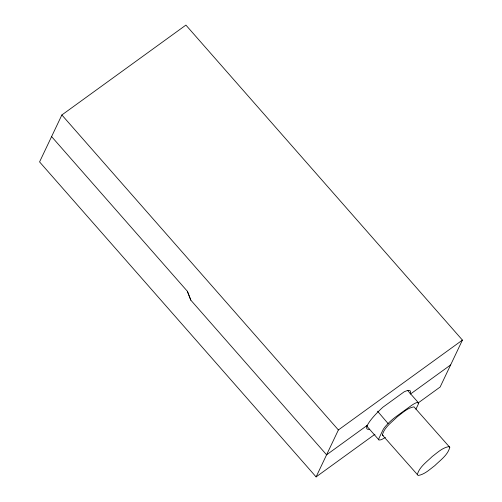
<?xml version="1.0" encoding="UTF-8"?>
<svg xmlns="http://www.w3.org/2000/svg" width="502" height="502" viewBox="0 0 502 502"><rect width="100%" height="100%" fill="white"/><g stroke="black" fill="none" stroke-linecap="round" stroke-linejoin="round"><path stroke-width="0.75" d="M382.367 435.002C384.35 427.208 391.88 422.144 397.352 416.716C402.466 412.933 407.486 407.888 413.993 406.852L449.786 447.338C447.803 455.132 440.273 460.196 434.807 465.63C429.687 469.42 424.667 474.44 418.166 475.488L382.367 435.002L383.252 435.717M417.281 474.766C419.264 466.973 426.794 461.909 432.266 456.481C437.374 452.685 442.4 447.671 448.907 446.623L449.786 447.338M417.984 403.081L440.135 387.029L462.424 340.092L185.903 25.1L61.865 114.971L39.576 161.908L316.097 476.9L374.956 434.261M316.097 476.9L338.386 429.957L462.424 340.092M388.109 423.594L377.535 411.213M415.926 409.193L418.172 404.468A14.169 2.849 -41.3 0 0 417.093 402.516L416.302 402.755A14.169 2.849 -41.3 0 0 410.523 406.143L396.16 416.547A14.169 2.849 -41.3 0 0 389.226 422.37L387.958 423.625A14.169 2.849 -41.3 0 0 382.919 430.007L379.073 438.108A14.169 2.849 -41.3 0 0 379.073 440.041L380.93 439.802A14.169 2.849 -41.3 0 0 385.367 437.355M367.389 425.25L326.589 454.812L190.829 300.165L187.346 291.254L51.593 136.594M410.448 394.051L450.627 364.941M407.775 390.625L418.448 402.786M366.598 425.891L378.797 439.783M61.865 114.971L338.386 429.957M187.353 291.242L190.829 300.165M410.147 393.756A28.783 5.786 -41.3 0 0 404.135 391.83L382.919 407.197A28.783 5.786 -41.3 0 0 369.585 429.21"/></g></svg>
